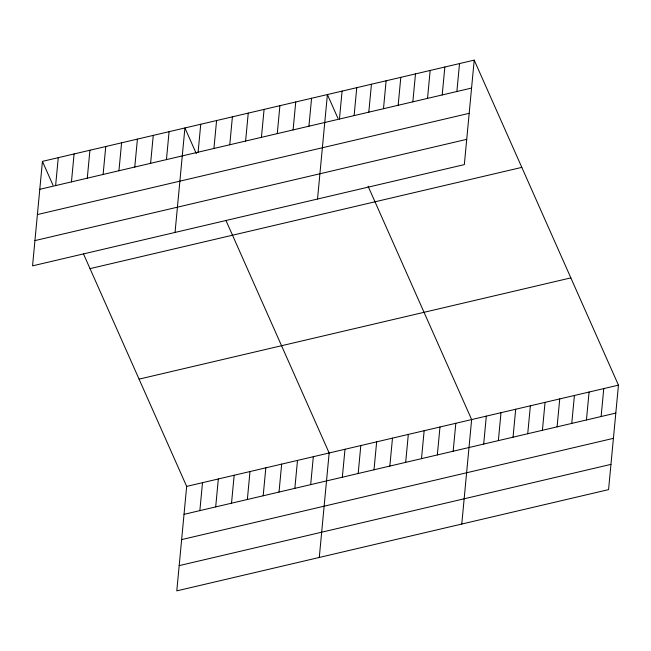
<?xml version="1.0" encoding="UTF-8"?>
<svg xmlns="http://www.w3.org/2000/svg" width="651" height="651" viewBox="0 0 651 651"><rect width="100%" height="100%" fill="white"/><g stroke="black" fill="none" stroke-linecap="round" stroke-linejoin="round"><path stroke-width="0.98" d="M42.429 161.375L32.55 265.852L464.334 164.605L474.213 60.128L42.429 161.375L53.008 185.209M55.62 185.6L58.256 157.664M71.447 181.889L74.092 153.945M87.283 178.179L89.919 150.235M103.11 174.468L105.755 146.524M118.946 170.749L121.591 142.813M134.773 167.038L137.418 139.094M150.609 163.328L153.254 135.384M166.444 159.617L169.081 131.673M175.038 232.44L184.917 127.962L196.309 153.628M198.107 152.188L200.744 124.251M213.935 148.477L216.58 120.533M83.515 253.963L186.666 486.395L176.787 590.872L608.571 489.625L618.45 385.148L474.213 60.128M229.77 144.766L232.407 116.822M199.857 510.62L202.502 482.684M245.598 141.055L248.243 113.111M215.693 506.909L218.329 478.965M261.433 137.337L264.078 109.401M231.52 503.199L234.165 475.254M277.269 133.626L279.906 105.69M247.356 499.488L249.992 471.544M293.096 129.915L295.741 101.971M263.183 495.777L265.828 467.833M308.932 126.204L311.569 98.26M279.019 492.058L281.663 464.122M317.525 199.027L327.404 94.55L337.983 118.384M294.854 488.348L297.491 460.403M339.44 119.052L342.084 91.107M310.682 484.637L313.326 456.693M354.12 115.601L356.764 87.665M319.283 557.468L329.154 452.982L226.003 220.551M368.8 112.159L371.444 84.223M342.345 477.207L344.989 449.271M383.488 108.717L386.124 80.781M358.18 473.497L360.817 445.561M398.168 105.275L400.804 77.339M374.008 469.786L376.652 441.842M412.848 101.833L415.484 73.897M389.843 466.075L392.488 438.131M427.528 98.391L430.165 70.454M405.671 462.365L408.315 434.42M442.208 94.948L444.845 67.012M421.506 458.646L424.151 430.71M456.888 91.506L459.525 63.57M437.342 454.935L439.978 426.991M453.169 451.224L455.814 423.28M461.771 524.055L471.641 419.57L368.084 186.219M483.685 444.072L486.321 416.127M498.365 440.629L501.001 412.685M513.045 437.187L515.69 409.243M527.725 433.745L530.37 405.801M542.405 430.303L545.05 402.359M557.085 426.861L559.73 398.917M571.765 423.419L574.41 395.474M586.445 419.968L589.09 392.032M601.125 416.526L603.77 388.59M39.784 189.311L471.568 88.064M37.4 214.57L469.184 113.323M34.934 240.593L466.718 139.347M90.025 268.627L521.809 167.38M139.07 379.134L570.854 277.887M186.666 486.395L618.45 385.148M184.03 514.339L615.805 413.084M181.637 539.598L613.421 438.343M179.18 565.621L610.963 464.366"/></g></svg>
